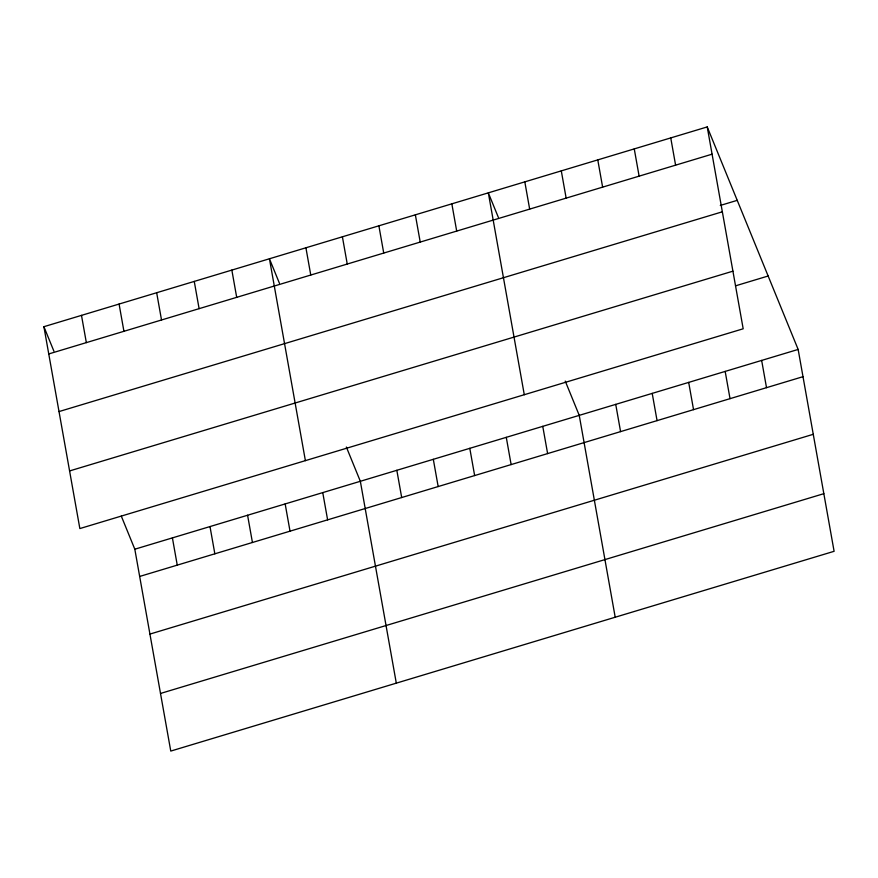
<?xml version="1.0" encoding="UTF-8"?>
<svg xmlns="http://www.w3.org/2000/svg" width="878" height="878" viewBox="0 0 878 878"><rect width="100%" height="100%" fill="white"/><g stroke="black" fill="none" stroke-linecap="round" stroke-linejoin="round"><path stroke-width="1.32" d="M707.229 126.926L743.183 328.789L79.854 528.567L43.9 326.693L707.229 126.926L798.146 349.433L834.1 551.307L170.771 751.074L134.817 549.211L121.318 516.165M48.751 353.944L712.08 154.177M720.289 205.452L737.224 200.349M59.013 411.573L722.342 211.796M69.592 470.937L732.921 271.17M735.566 285.822L768.14 276.01M134.817 549.211L798.146 349.433M139.668 576.451L802.997 376.684M149.929 634.081L813.258 434.303M160.509 693.455L823.838 493.677M498.331 217.327L488.333 192.853L524.287 394.716M565.245 381.096L579.239 415.36L615.204 617.234M279.434 283.254L269.436 258.769L305.39 460.643M346.349 447.023L360.342 481.287L396.307 683.15M43.9 326.693L53.898 351.167M761.654 360.419L766.516 387.67M725.173 371.405L730.024 398.656M670.748 137.912L675.599 165.163M688.692 382.402L693.543 409.642M634.256 148.898L639.118 176.149M652.211 393.388L657.062 420.628M597.775 159.884L602.626 187.135M615.73 404.374L620.581 431.625M561.294 170.87L566.145 198.121M524.814 181.867L529.664 209.107M542.758 426.346L547.62 453.597M506.277 437.332L511.128 464.583M451.841 203.839L456.703 231.09M469.796 448.318L474.647 475.569M415.36 214.825L420.222 242.076M433.315 459.315L438.166 486.555M378.879 225.811L383.73 253.062M396.834 470.301L401.685 497.541M342.398 236.797L347.249 264.048M305.917 247.783L310.768 275.033M322.753 492.602L327.615 519.853M285.163 503.928L290.025 531.168M231.847 270.095L236.698 297.346M247.585 515.243L252.436 542.494M194.257 281.41L199.108 308.661M209.996 526.57L214.847 553.809M156.668 292.736L161.519 319.987M172.406 537.885L177.257 565.136M119.079 304.051L123.93 331.302M81.489 315.378L86.34 342.618"/></g></svg>
